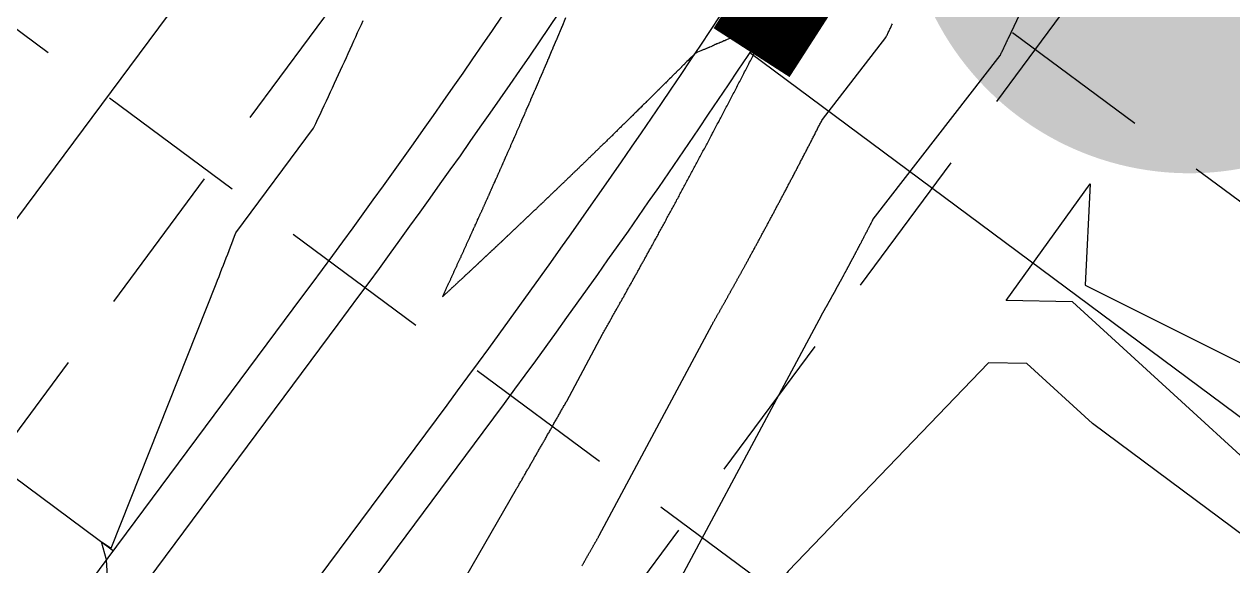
# Model space of a CAD drawing. Header units: feet. Extents: x 2260 to 6199, y 3666 to 7344.
# Drawn here: x 3675.4 to 3782.4, y 6323.7 to 6371.7 of the extents above; entities that cross this region are included whole.
import ezdxf

# ---------------------------------------------------------------- set-up
doc = ezdxf.new("R2010")
doc.units = ezdxf.units.FT
doc.header["$LTSCALE"] = 40
doc.header["$MEASUREMENT"] = 0
doc.linetypes.add('HIDDEN', pattern=[0.375, 0.25, -0.125])
for name, color, linetype in [('ALTURA LOGO', 4, 'CONTINUOUS'), ('EOP-PROP', 4, 'CONTINUOUS'), ('EROSION BLANKETS', 84, 'CONTINUOUS'), ('FLOW-ARROWS', 253, 'CONTINUOUS'), ('GRID', 254, 'HIDDEN'), ('lots-line', 4, 'CONTINUOUS'), ('PC', 43, 'CONTINUOUS')]:
    doc.layers.add(name, color=color, linetype=linetype)

msp = doc.modelspace()

# ---------------------------------------------------------------- hatches: boundary and pattern name
at = {"layer": 'ALTURA LOGO'}
h = msp.add_hatch(color=42, dxfattribs=at)
edge = h.paths.add_edge_path()
edge.add_ellipse((3778.57, 6383.72), major_axis=(15.08, 20.26), ratio=1, start_angle=269.9984, end_angle=449.9984)
edge.add_ellipse((3778.57, 6383.72), major_axis=(15.08, 20.26), ratio=1, start_angle=89.9974, end_angle=269.9974)
h.paths.add_polyline_path([(3754.11, 6388.97), (3790.29, 6362.03), (3803.66, 6379.99), (3767.48, 6406.93)], flags=24)

# ---------------------------------------------------------------- linework, layer by layer
at = {"layer": 'EOP-PROP', "color": 7}
for p, q in [((3419.91, 5963.95), (3703.22, 6345.1)), ((3429.54, 5956.78), (3712.86, 6337.95))]:
    msp.add_line(p, q, dxfattribs=at)
for radius in [760.73, 772.73]:
    msp.add_arc((3092.69, 6798.92), radius, 323.37652, 327.07644, dxfattribs=at)
at = {"layer": 'EROSION BLANKETS', "const_width": 8}
msp.add_lwpolyline([(3827.18, 6494.85), (3822.25, 6494.58), (3819.14, 6492.15), (3818, 6490.39), (3814.28, 6484.49), (3801.41, 6464.47), (3779.06, 6430.1), (3739.82, 6369.14)], dxfattribs=at)
at = {"layer": 'FLOW-ARROWS', "color": 7}
for points in [[(3781.02, 6377.29, 0, 1.67, 0), (3777.37, 6373.87, 0, 0, 0), (3772.26, 6369.08, 0, 0, 0)], [(3765.27, 6356.92, 0, 1.67, 0), (3767.49, 6361.4, 0, 0, 0), (3769.96, 6366.38, 0, 0, 0)], [(3797.96, 6327.06, 0, 1.67, 0), (3793.94, 6330.05, 0, 0, 0), (3782.8, 6338.35, 0, 0, 0)]]:
    msp.add_lwpolyline(points, format="xyseb", dxfattribs=at)
at = {"layer": 'GRID', "linetype": 'HIDDEN', "ltscale": 1.35}
for p, q in [((4065.21, 6862.27), (2976.02, 5392.97)), ((4107.19, 6831.16), (3018, 5361.86)), ((3177.27, 6805.06), (5779.7, 4875.88)), ((3146.15, 6763.08), (5748.58, 4833.91))]:
    msp.add_line(p, q, dxfattribs=at)
at = {"layer": 'lots-line', "color": 7}
for p, q in [((3591.03, 6393.65), (3683.33, 6325.04)), ((3739.67, 6369.14), (3832.84, 6299.89)), ((3416.7, 5966.34), (3700.01, 6347.49)), ((3432.75, 5954.4), (3716.07, 6335.56))]:
    msp.add_line(p, q, dxfattribs=at)
for radius in [756.73, 776.73]:
    msp.add_arc((3092.69, 6798.92), radius, 323.37652, 327.07644, dxfattribs=at)
at = {"layer": 'PC', "color": 43, "flags": 128}
for points, elevation in [([(3674.01, 6353.41), (3694.8, 6381.38)], 564), ([(3729.2, 6314.48), (3746.03, 6345.92), (3746.04, 6345.94), (3746.05, 6345.97), (3746.07, 6345.99), (3746.08, 6346.01), (3746.09, 6346.03), (3746.1, 6346.05), (3746.11, 6346.07), (3746.13, 6346.09), (3746.14, 6346.11), (3746.15, 6346.13), (3746.16, 6346.16), (3746.17, 6346.18), (3746.19, 6346.2), (3746.2, 6346.22), (3746.21, 6346.24), (3746.22, 6346.26), (3746.23, 6346.28), (3746.25, 6346.31), (3746.26, 6346.33), (3746.27, 6346.35), (3746.28, 6346.37), (3746.3, 6346.39), (3746.31, 6346.41), (3746.32, 6346.43), (3746.33, 6346.46), (3746.34, 6346.48), (3746.36, 6346.5), (3746.37, 6346.52), (3746.38, 6346.54), (3746.39, 6346.56), (3746.4, 6346.59), (3746.42, 6346.61), (3746.43, 6346.63), (3746.44, 6346.65), (3746.45, 6346.67), (3746.47, 6346.69), (3746.48, 6346.72), (3746.49, 6346.74), (3746.5, 6346.76), (3746.51, 6346.78), (3746.53, 6346.8), (3746.54, 6346.82), (3746.55, 6346.85), (3746.56, 6346.87), (3746.58, 6346.89), (3746.59, 6346.91), (3746.6, 6346.93), (3746.61, 6346.96), (3746.63, 6346.98), (3746.64, 6347), (3746.65, 6347.02), (3746.66, 6347.04), (3746.67, 6347.07), (3746.69, 6347.09), (3746.7, 6347.11), (3746.71, 6347.13), (3746.72, 6347.15), (3746.74, 6347.18), (3746.75, 6347.2), (3746.76, 6347.22), (3746.77, 6347.24), (3746.79, 6347.27), (3746.8, 6347.29), (3746.81, 6347.31), (3746.82, 6347.33), (3746.84, 6347.36), (3746.85, 6347.38), (3746.86, 6347.4), (3746.87, 6347.42), (3746.89, 6347.45), (3746.9, 6347.47), (3746.91, 6347.49), (3746.92, 6347.51), (3746.94, 6347.54), (3746.95, 6347.56), (3746.96, 6347.58), (3746.97, 6347.6), (3746.99, 6347.63), (3747, 6347.65), (3747.01, 6347.67), (3747.02, 6347.69), (3747.04, 6347.72), (3747.05, 6347.74), (3747.06, 6347.76), (3747.07, 6347.78), (3747.09, 6347.81), (3747.1, 6347.83), (3747.11, 6347.85), (3747.12, 6347.88), (3747.14, 6347.9), (3747.15, 6347.92), (3747.16, 6347.94), (3747.18, 6347.97), (3747.19, 6347.99), (3747.2, 6348.01), (3747.21, 6348.04), (3747.23, 6348.06), (3747.24, 6348.08), (3747.25, 6348.11), (3747.26, 6348.13), (3747.28, 6348.15), (3747.29, 6348.17), (3747.3, 6348.2), (3747.32, 6348.22), (3747.33, 6348.24), (3747.34, 6348.27), (3747.35, 6348.29), (3747.37, 6348.31), (3747.38, 6348.34), (3747.39, 6348.36), (3747.4, 6348.37), (3747.41, 6348.4), (3747.43, 6348.43), (3747.45, 6348.46), (3747.47, 6348.5), (3747.48, 6348.53), (3747.5, 6348.56), (3747.52, 6348.59), (3747.53, 6348.62), (3747.55, 6348.65), (3747.57, 6348.68), (3747.59, 6348.72), (3747.6, 6348.75), (3747.62, 6348.78), (3747.64, 6348.81), (3747.66, 6348.84), (3747.67, 6348.87), (3747.69, 6348.91), (3747.71, 6348.94), (3747.72, 6348.97), (3747.74, 6349), (3747.76, 6349.03), (3747.78, 6349.06), (3747.79, 6349.1), (3747.81, 6349.13), (3747.83, 6349.16), (3747.85, 6349.19), (3747.86, 6349.23), (3747.88, 6349.26), (3747.9, 6349.29), (3747.92, 6349.32), (3747.93, 6349.35), (3747.95, 6349.39), (3747.97, 6349.42), (3747.99, 6349.45), (3748, 6349.48), (3748.02, 6349.52), (3748.04, 6349.55), (3748.06, 6349.58), (3748.07, 6349.61), (3748.09, 6349.65), (3748.11, 6349.68), (3748.13, 6349.71), (3748.15, 6349.74), (3748.16, 6349.78), (3748.18, 6349.81), (3748.2, 6349.84), (3748.22, 6349.88), (3748.23, 6349.91), (3748.25, 6349.94), (3748.27, 6349.98), (3748.29, 6350.01), (3748.31, 6350.04), (3748.32, 6350.08), (3748.34, 6350.11), (3748.36, 6350.14), (3748.38, 6350.18), (3748.39, 6350.21), (3748.41, 6350.24), (3748.43, 6350.28), (3748.45, 6350.31), (3748.47, 6350.34), (3748.48, 6350.38), (3748.5, 6350.41), (3748.52, 6350.44), (3748.54, 6350.48), (3748.56, 6350.51), (3748.57, 6350.54), (3748.59, 6350.58), (3748.61, 6350.61), (3748.63, 6350.65), (3748.65, 6350.68), (3748.67, 6350.71), (3748.68, 6350.75), (3748.7, 6350.78), (3748.72, 6350.82), (3748.74, 6350.85), (3748.76, 6350.89), (3748.77, 6350.92), (3748.79, 6350.95), (3748.81, 6350.99), (3748.83, 6351.02), (3748.85, 6351.06), (3748.87, 6351.09), (3748.88, 6351.13), (3748.9, 6351.16), (3748.92, 6351.2), (3748.94, 6351.23), (3748.96, 6351.27), (3748.98, 6351.3), (3748.99, 6351.34), (3749.01, 6351.37), (3749.03, 6351.41), (3749.05, 6351.44), (3749.07, 6351.48), (3749.09, 6351.51), (3749.11, 6351.55), (3749.12, 6351.58), (3749.14, 6351.62), (3749.16, 6351.65), (3749.18, 6351.69), (3749.2, 6351.72), (3749.22, 6351.76), (3749.24, 6351.79), (3749.25, 6351.83), (3749.27, 6351.86), (3749.29, 6351.9), (3749.31, 6351.93), (3749.33, 6351.97), (3749.35, 6352.01), (3749.37, 6352.04), (3749.39, 6352.08), (3749.4, 6352.11), (3749.42, 6352.15), (3749.44, 6352.19), (3749.46, 6352.22), (3749.48, 6352.26), (3749.5, 6352.29), (3749.52, 6352.33), (3749.54, 6352.37), (3749.56, 6352.4), (3749.57, 6352.44), (3749.59, 6352.48), (3749.61, 6352.51), (3749.63, 6352.55), (3749.65, 6352.58), (3749.67, 6352.62), (3749.69, 6352.66), (3749.71, 6352.69), (3749.73, 6352.73), (3749.75, 6352.77), (3749.77, 6352.8), (3749.78, 6352.84), (3749.8, 6352.88), (3749.82, 6352.92), (3749.84, 6352.95), (3749.86, 6352.99), (3749.88, 6353.03), (3749.9, 6353.06), (3749.92, 6353.1), (3749.94, 6353.14), (3749.96, 6353.18), (3749.98, 6353.21), (3750, 6353.25), (3750.02, 6353.29), (3750.04, 6353.32), (3750.05, 6353.36), (3750.07, 6353.4), (3750.07, 6353.4), (3750.09, 6353.44), (3750.11, 6353.48), (3750.13, 6353.51), (3750.15, 6353.55), (3750.17, 6353.59), (3750.19, 6353.63), (3750.21, 6353.66), (3750.23, 6353.7), (3750.25, 6353.74), (3750.27, 6353.78), (3750.29, 6353.82), (3750.31, 6353.86), (3750.33, 6353.89), (3750.35, 6353.93), (3750.37, 6353.97), (3750.39, 6354.01), (3750.41, 6354.05), (3750.43, 6354.09), (3750.45, 6354.12), (3750.47, 6354.16), (3750.49, 6354.2), (3750.51, 6354.24), (3750.53, 6354.28), (3750.55, 6354.32), (3750.57, 6354.36), (3750.59, 6354.4), (3761.83, 6368.89), (3761.85, 6368.93), (3761.86, 6368.96), (3761.88, 6369), (3761.9, 6369.04), (3761.91, 6369.07), (3761.93, 6369.11), (3761.95, 6369.14), (3761.97, 6369.18), (3761.98, 6369.22), (3762, 6369.25), (3762.02, 6369.29), (3762.04, 6369.32), (3762.05, 6369.36), (3762.07, 6369.4), (3762.09, 6369.43), (3762.11, 6369.47), (3762.12, 6369.51), (3762.14, 6369.54), (3762.16, 6369.58), (3762.18, 6369.62), (3762.19, 6369.65), (3762.21, 6369.69), (3762.23, 6369.73), (3762.25, 6369.76), (3762.26, 6369.8), (3762.28, 6369.84), (3762.3, 6369.87), (3762.32, 6369.91), (3762.33, 6369.95), (3762.35, 6369.98), (3762.37, 6370.02), (3762.39, 6370.06), (3762.4, 6370.1), (3762.42, 6370.13), (3762.44, 6370.17), (3762.46, 6370.21), (3762.47, 6370.25), (3762.49, 6370.28), (3762.51, 6370.32), (3762.53, 6370.36), (3762.55, 6370.4), (3762.56, 6370.43), (3765.75, 6377.21)], 560), ([(3683.1, 6318.03), (3682.73, 6324.24), (3682.73, 6324.24), (3682.73, 6324.24), (3682.27, 6325.83), (3683.14, 6325.28), (3692.42, 6348.67), (3692.55, 6349), (3692.68, 6349.34), (3692.81, 6349.67), (3692.94, 6350), (3693.07, 6350.33), (3693.2, 6350.66), (3693.32, 6350.98), (3693.45, 6351.31), (3693.57, 6351.63), (3693.69, 6351.95), (3693.82, 6352.26), (3693.94, 6352.58), (3694.06, 6352.89), (3694.17, 6353.2), (3701.05, 6362.45), (3701.24, 6362.86), (3701.43, 6363.27), (3701.62, 6363.67), (3701.81, 6364.07), (3701.99, 6364.47), (3702.18, 6364.87), (3702.36, 6365.26), (3702.54, 6365.66), (3702.72, 6366.04), (3702.9, 6366.43), (3703.08, 6366.82), (3703.26, 6367.2), (3703.43, 6367.58), (3703.61, 6367.96), (3703.78, 6368.33), (3703.95, 6368.71), (3704.12, 6369.08), (3704.29, 6369.45), (3704.46, 6369.82), (3704.62, 6370.18), (3704.79, 6370.55), (3704.95, 6370.91), (3705.12, 6371.27), (3705.28, 6371.62), (3705.44, 6371.98)], 563), ([(3708.79, 6312.8), (3719.01, 6330.52), (3719.05, 6330.58), (3719.09, 6330.66), (3719.14, 6330.73), (3719.18, 6330.8), (3719.22, 6330.87), (3719.26, 6330.95), (3719.3, 6331.02), (3719.35, 6331.09), (3719.39, 6331.17), (3719.43, 6331.24), (3719.47, 6331.31), (3719.52, 6331.39), (3719.56, 6331.46), (3719.6, 6331.53), (3719.64, 6331.61), (3719.68, 6331.68), (3719.73, 6331.75), (3719.77, 6331.83), (3719.81, 6331.9), (3719.85, 6331.97), (3719.9, 6332.05), (3719.94, 6332.12), (3719.98, 6332.2), (3720.02, 6332.27), (3720.07, 6332.34), (3720.11, 6332.42), (3720.15, 6332.49), (3720.2, 6332.57), (3720.24, 6332.64), (3720.28, 6332.72), (3720.32, 6332.79), (3720.37, 6332.87), (3720.41, 6332.94), (3720.45, 6333.01), (3720.5, 6333.09), (3720.54, 6333.16), (3720.58, 6333.24), (3720.62, 6333.32), (3720.67, 6333.39), (3720.71, 6333.47), (3720.75, 6333.54), (3720.8, 6333.62), (3720.84, 6333.69), (3720.88, 6333.77), (3720.93, 6333.84), (3720.97, 6333.92), (3721.01, 6334), (3721.06, 6334.07), (3721.1, 6334.15), (3721.14, 6334.22), (3721.19, 6334.3), (3721.23, 6334.38), (3721.28, 6334.45), (3721.32, 6334.53), (3721.36, 6334.61), (3721.41, 6334.68), (3721.45, 6334.76), (3721.49, 6334.84), (3721.54, 6334.91), (3721.58, 6334.99), (3721.63, 6335.07), (3721.67, 6335.14), (3721.71, 6335.22), (3721.76, 6335.3), (3721.8, 6335.38), (3721.85, 6335.45), (3721.89, 6335.53), (3721.93, 6335.61), (3721.98, 6335.69), (3722.02, 6335.77), (3722.07, 6335.84), (3722.11, 6335.92), (3722.16, 6336), (3722.2, 6336.08), (3722.24, 6336.16), (3722.29, 6336.23), (3722.33, 6336.31), (3722.38, 6336.39), (3722.42, 6336.47), (3722.47, 6336.55), (3722.51, 6336.63), (3722.56, 6336.71), (3722.6, 6336.79), (3722.65, 6336.86), (3722.69, 6336.94), (3722.73, 6337.02), (3722.78, 6337.1), (3722.82, 6337.18), (3722.87, 6337.26), (3722.91, 6337.34), (3722.96, 6337.42), (3723, 6337.5), (3723.05, 6337.58), (3723.09, 6337.66), (3723.14, 6337.74), (3723.18, 6337.82), (3723.23, 6337.9), (3723.28, 6337.98), (3723.32, 6338.06), (3723.37, 6338.14), (3723.41, 6338.22), (3723.46, 6338.3), (3726.62, 6344.22), (3726.66, 6344.29), (3726.7, 6344.36), (3726.74, 6344.43), (3726.78, 6344.5), (3726.82, 6344.57), (3726.86, 6344.64), (3726.9, 6344.7), (3726.94, 6344.77), (3726.98, 6344.84), (3727.02, 6344.91), (3727.06, 6344.98), (3727.1, 6345.05), (3727.14, 6345.12), (3727.18, 6345.19), (3727.22, 6345.26), (3727.26, 6345.33), (3727.3, 6345.4), (3727.33, 6345.47), (3727.37, 6345.54), (3727.41, 6345.61), (3727.45, 6345.69), (3727.49, 6345.76), (3727.53, 6345.83), (3727.57, 6345.9), (3727.61, 6345.97), (3727.65, 6346.04), (3727.69, 6346.11), (3727.73, 6346.18), (3727.77, 6346.25), (3727.81, 6346.32), (3727.85, 6346.39), (3727.89, 6346.46), (3727.93, 6346.54), (3727.97, 6346.61), (3728.01, 6346.68), (3728.05, 6346.75), (3728.09, 6346.82), (3728.13, 6346.89), (3728.17, 6346.96), (3728.22, 6347.04), (3728.26, 6347.11), (3728.3, 6347.18), (3728.34, 6347.25), (3728.38, 6347.32), (3728.42, 6347.4), (3728.46, 6347.47), (3728.5, 6347.54), (3728.54, 6347.61), (3728.58, 6347.68), (3728.62, 6347.76), (3728.66, 6347.83), (3728.7, 6347.9), (3728.74, 6347.97), (3728.78, 6348.05), (3728.82, 6348.12), (3728.86, 6348.19), (3728.9, 6348.27), (3728.94, 6348.34), (3728.99, 6348.41), (3729.03, 6348.48), (3729.07, 6348.56), (3729.11, 6348.63), (3729.15, 6348.7), (3729.19, 6348.78), (3729.23, 6348.85), (3729.27, 6348.92), (3729.31, 6349), (3729.35, 6349.07), (3729.39, 6349.14), (3729.43, 6349.22), (3729.48, 6349.29), (3729.52, 6349.37), (3729.56, 6349.44), (3729.6, 6349.51), (3729.64, 6349.59), (3729.68, 6349.66), (3729.72, 6349.74), (3729.76, 6349.81), (3729.8, 6349.88), (3729.85, 6349.96), (3729.89, 6350.03), (3729.93, 6350.11), (3729.97, 6350.18), (3730.01, 6350.26), (3730.05, 6350.33), (3730.09, 6350.41), (3730.14, 6350.48), (3730.18, 6350.56), (3730.22, 6350.63), (3730.26, 6350.71), (3730.3, 6350.78), (3730.34, 6350.86), (3730.38, 6350.93), (3730.43, 6351.01), (3730.47, 6351.08), (3730.51, 6351.16), (3730.55, 6351.23), (3730.59, 6351.31), (3730.63, 6351.39), (3730.68, 6351.46), (3730.72, 6351.54), (3730.76, 6351.61), (3730.8, 6351.69), (3730.84, 6351.77), (3730.89, 6351.84), (3730.93, 6351.92), (3730.97, 6351.99), (3731.01, 6352.07), (3731.05, 6352.15), (3731.1, 6352.22), (3731.12, 6352.26), (3731.17, 6352.36), (3731.23, 6352.47), (3731.28, 6352.57), (3731.34, 6352.67), (3731.4, 6352.77), (3731.45, 6352.88), (3731.51, 6352.98), (3731.57, 6353.08), (3731.62, 6353.18), (3731.68, 6353.29), (3731.74, 6353.39), (3731.79, 6353.5), (3731.85, 6353.6), (3731.91, 6353.7), (3731.96, 6353.81), (3732.02, 6353.91), (3732.08, 6354.02), (3732.13, 6354.12), (3732.19, 6354.22), (3732.25, 6354.33), (3732.3, 6354.43), (3732.36, 6354.54), (3732.42, 6354.64), (3732.48, 6354.75), (3732.53, 6354.85), (3732.59, 6354.96), (3732.65, 6355.06), (3732.7, 6355.17), (3732.76, 6355.28), (3732.82, 6355.38), (3732.88, 6355.49), (3732.93, 6355.59), (3732.99, 6355.7), (3733.05, 6355.81), (3733.11, 6355.91), (3733.17, 6356.02), (3733.22, 6356.13), (3733.28, 6356.24), (3733.34, 6356.34), (3733.4, 6356.45), (3733.45, 6356.56), (3733.51, 6356.66), (3733.57, 6356.77), (3733.63, 6356.88), (3733.69, 6356.99), (3733.75, 6357.1), (3733.8, 6357.2), (3733.86, 6357.31), (3733.92, 6357.42), (3733.98, 6357.53), (3734.04, 6357.64), (3734.1, 6357.75), (3734.15, 6357.86), (3734.21, 6357.97), (3734.27, 6358.08), (3734.33, 6358.19), (3734.39, 6358.3), (3734.45, 6358.41), (3734.51, 6358.52), (3734.57, 6358.63), (3734.63, 6358.74), (3734.68, 6358.85), (3734.74, 6358.96), (3734.8, 6359.07), (3734.86, 6359.18), (3734.92, 6359.29), (3734.98, 6359.4), (3735.04, 6359.51), (3735.1, 6359.62), (3735.16, 6359.73), (3735.22, 6359.85), (3735.28, 6359.96), (3735.34, 6360.07), (3735.4, 6360.18), (3735.46, 6360.29), (3735.52, 6360.41), (3735.58, 6360.52), (3735.64, 6360.63), (3735.7, 6360.74), (3735.76, 6360.86), (3735.82, 6360.97), (3735.88, 6361.08), (3735.94, 6361.2), (3736, 6361.31), (3736.06, 6361.43), (3736.12, 6361.54), (3736.18, 6361.65), (3736.24, 6361.77), (3736.3, 6361.88), (3736.36, 6362), (3736.42, 6362.11), (3736.48, 6362.23), (3736.54, 6362.34), (3736.6, 6362.46), (3736.66, 6362.57), (3736.73, 6362.69), (3736.79, 6362.8), (3736.85, 6362.92), (3736.91, 6363.03), (3736.97, 6363.15), (3737.03, 6363.27), (3737.09, 6363.38), (3737.15, 6363.5), (3737.21, 6363.61), (3737.28, 6363.73), (3737.34, 6363.85), (3737.4, 6363.97), (3737.46, 6364.08), (3737.52, 6364.2), (3737.58, 6364.32), (3737.65, 6364.44), (3737.71, 6364.55), (3737.77, 6364.67), (3737.83, 6364.79), (3737.89, 6364.91), (3737.96, 6365.03), (3738.02, 6365.15), (3738.08, 6365.26), (3738.14, 6365.38), (3738.2, 6365.5), (3738.27, 6365.62), (3738.33, 6365.74), (3738.39, 6365.86), (3738.45, 6365.98), (3738.52, 6366.1), (3738.58, 6366.22), (3738.64, 6366.34), (3738.7, 6366.46), (3738.77, 6366.58), (3738.83, 6366.7), (3738.89, 6366.82), (3738.96, 6366.94), (3739.02, 6367.06), (3739.08, 6367.19), (3739.14, 6367.31), (3739.21, 6367.43), (3739.27, 6367.55), (3739.33, 6367.67), (3739.4, 6367.8), (3739.46, 6367.92), (3739.52, 6368.04), (3739.59, 6368.16), (3739.65, 6368.29), (3739.72, 6368.41), (3739.78, 6368.53), (3739.84, 6368.66), (3739.91, 6368.78), (3739.91, 6368.78), (3739.97, 6368.9), (3740.03, 6369.03), (3740.1, 6369.15), (3740.16, 6369.27), (3740.23, 6369.4), (3740.29, 6369.52), (3740.36, 6369.65), (3740.42, 6369.77), (3740.48, 6369.9), (3740.55, 6370.02), (3740.61, 6370.15), (3740.68, 6370.27), (3740.74, 6370.4), (3740.81, 6370.52), (3740.87, 6370.65), (3740.94, 6370.78), (3741, 6370.9), (3741.07, 6371.03), (3741.13, 6371.16), (3741.2, 6371.28), (3741.26, 6371.41), (3741.33, 6371.54), (3741.39, 6371.67)], 562), ([(3740.89, 6371.7), (3740.77, 6371.64), (3740.75, 6371.63), (3740.73, 6371.63), (3740.6, 6371.57), (3740.48, 6371.52), (3740.46, 6371.51), (3740.34, 6371.45), (3740.31, 6371.44), (3740.19, 6371.39), (3740.16, 6371.38), (3740.05, 6371.33), (3740.02, 6371.32), (3739.98, 6371.3), (3739.87, 6371.25), (3739.83, 6371.24), (3739.72, 6371.19), (3739.68, 6371.17), (3739.58, 6371.12), (3739.48, 6371.08), (3739.43, 6371.06), (3739.38, 6371.04), (3739.28, 6371), (3739.23, 6370.98), (3739.14, 6370.93), (3739.08, 6370.91), (3738.99, 6370.87), (3738.93, 6370.85), (3738.84, 6370.81), (3738.78, 6370.78), (3738.7, 6370.74), (3738.62, 6370.71), (3738.55, 6370.68), (3738.48, 6370.65), (3738.4, 6370.62), (3738.33, 6370.59), (3738.26, 6370.55), (3738.19, 6370.52), (3738.11, 6370.49), (3738.04, 6370.46), (3737.97, 6370.43), (3737.9, 6370.4), (3737.82, 6370.37), (3737.82, 6370.37), (3737.76, 6370.34), (3737.67, 6370.3), (3737.59, 6370.27), (3737.53, 6370.24), (3737.44, 6370.2), (3737.38, 6370.18), (3737.29, 6370.14), (3737.23, 6370.11), (3737.14, 6370.07), (3737.09, 6370.05), (3737.04, 6370.03), (3736.94, 6369.99), (3736.84, 6369.94), (3736.79, 6369.92), (3736.75, 6369.91), (3736.65, 6369.86), (3736.61, 6369.85), (3736.5, 6369.8), (3736.39, 6369.75), (3736.35, 6369.74), (3736.32, 6369.72), (3736.21, 6369.67), (3736.09, 6369.62), (3736.06, 6369.61), (3736.03, 6369.6), (3735.91, 6369.55), (3735.89, 6369.54), (3735.77, 6369.49), (3735.64, 6369.43), (3735.62, 6369.42), (3735.6, 6369.42), (3735.47, 6369.36), (3735.46, 6369.36), (3735.33, 6369.3), (3735.19, 6369.24), (3735.18, 6369.24), (3735.17, 6369.23), (3735.04, 6369.17), (3734.89, 6369.11), (3734.89, 6369.11), (3734.89, 6369.11), (3734.83, 6369.09), (3734.77, 6369.03), (3734.77, 6369.03), (3734.68, 6368.93), (3734.68, 6368.93), (3734.58, 6368.84), (3734.58, 6368.84), (3734.49, 6368.74), (3734.48, 6368.74), (3734.39, 6368.64), (3734.39, 6368.64), (3734.3, 6368.55), (3734.29, 6368.55), (3734.2, 6368.45), (3734.2, 6368.45), (3734.1, 6368.36), (3734.1, 6368.35), (3734.01, 6368.26), (3734, 6368.26), (3733.91, 6368.17), (3733.91, 6368.16), (3733.82, 6368.07), (3733.81, 6368.07), (3733.72, 6367.97), (3733.72, 6367.97), (3733.63, 6367.88), (3733.62, 6367.87), (3733.53, 6367.78), (3733.52, 6367.78), (3733.43, 6367.69), (3733.43, 6367.68), (3733.34, 6367.59), (3733.33, 6367.59), (3733.24, 6367.5), (3733.23, 6367.49), (3733.15, 6367.4), (3733.14, 6367.39), (3733.05, 6367.3), (3733.04, 6367.3), (3732.95, 6367.21), (3732.95, 6367.2), (3732.86, 6367.11), (3732.85, 6367.11), (3732.76, 6367.02), (3732.75, 6367.01), (3732.67, 6366.92), (3732.66, 6366.91), (3732.57, 6366.83), (3732.56, 6366.82), (3732.47, 6366.73), (3732.46, 6366.72), (3732.38, 6366.64), (3732.37, 6366.63), (3732.28, 6366.54), (3732.27, 6366.53), (3732.19, 6366.45), (3732.18, 6366.43), (3732.09, 6366.35), (3732.08, 6366.34), (3731.99, 6366.25), (3731.98, 6366.24), (3731.9, 6366.16), (3731.89, 6366.15), (3731.8, 6366.06), (3731.79, 6366.05), (3731.71, 6365.97), (3731.69, 6365.96), (3731.61, 6365.87), (3731.6, 6365.86), (3731.51, 6365.78), (3731.5, 6365.76), (3731.42, 6365.68), (3731.4, 6365.67), (3731.32, 6365.59), (3731.31, 6365.57), (3731.23, 6365.49), (3731.21, 6365.48), (3731.13, 6365.4), (3731.11, 6365.38), (3731.03, 6365.3), (3731.02, 6365.29), (3730.94, 6365.21), (3730.92, 6365.19), (3730.84, 6365.11), (3730.82, 6365.09), (3730.75, 6365.02), (3730.73, 6365), (3730.65, 6364.92), (3730.63, 6364.9), (3730.55, 6364.83), (3730.53, 6364.81), (3730.46, 6364.73), (3730.44, 6364.71), (3730.36, 6364.64), (3730.34, 6364.62), (3730.26, 6364.54), (3730.24, 6364.52), (3730.17, 6364.45), (3730.15, 6364.43), (3730.07, 6364.35), (3730.05, 6364.33), (3729.98, 6364.26), (3729.95, 6364.24), (3729.88, 6364.16), (3729.86, 6364.14), (3729.78, 6364.07), (3729.76, 6364.04), (3729.69, 6363.97), (3729.66, 6363.95), (3729.59, 6363.88), (3729.57, 6363.85), (3729.49, 6363.78), (3729.47, 6363.76), (3729.4, 6363.69), (3729.37, 6363.66), (3729.3, 6363.59), (3729.28, 6363.57), (3729.2, 6363.5), (3729.18, 6363.47), (3729.11, 6363.4), (3729.08, 6363.38), (3729.01, 6363.31), (3728.99, 6363.28), (3728.92, 6363.21), (3728.89, 6363.19), (3728.82, 6363.12), (3728.79, 6363.09), (3728.72, 6363.02), (3728.7, 6363), (3728.63, 6362.93), (3728.6, 6362.9), (3728.53, 6362.83), (3728.5, 6362.81), (3728.43, 6362.74), (3728.41, 6362.71), (3728.34, 6362.65), (3728.31, 6362.62), (3728.24, 6362.55), (3728.21, 6362.52), (3728.14, 6362.46), (3728.11, 6362.43), (3728.05, 6362.36), (3728.02, 6362.33), (3727.95, 6362.27), (3727.92, 6362.24), (3727.85, 6362.17), (3727.82, 6362.14), (3727.76, 6362.08), (3727.73, 6362.05), (3727.66, 6361.98), (3727.63, 6361.95), (3727.56, 6361.89), (3727.53, 6361.86), (3727.47, 6361.79), (3727.43, 6361.76), (3727.37, 6361.7), (3727.34, 6361.67), (3727.27, 6361.61), (3727.24, 6361.57), (3727.18, 6361.51), (3727.14, 6361.48), (3727.08, 6361.42), (3727.05, 6361.38), (3726.98, 6361.32), (3726.95, 6361.29), (3726.89, 6361.23), (3726.85, 6361.2), (3726.79, 6361.13), (3726.76, 6361.1), (3726.69, 6361.04), (3726.66, 6361.01), (3726.6, 6360.95), (3726.56, 6360.91), (3726.5, 6360.85), (3726.46, 6360.82), (3726.4, 6360.76), (3726.37, 6360.72), (3726.31, 6360.66), (3726.27, 6360.63), (3726.21, 6360.57), (3726.17, 6360.53), (3726.11, 6360.48), (3726.07, 6360.44), (3726.02, 6360.38), (3725.98, 6360.34), (3725.92, 6360.29), (3725.88, 6360.25), (3725.82, 6360.19), (3725.78, 6360.15), (3725.73, 6360.1), (3725.69, 6360.06), (3725.63, 6360), (3725.59, 6359.97), (3725.53, 6359.91), (3725.49, 6359.87), (3725.43, 6359.82), (3725.39, 6359.78), (3725.34, 6359.72), (3725.3, 6359.68), (3725.24, 6359.63), (3725.2, 6359.59), (3725.14, 6359.54), (3725.1, 6359.49), (3725.05, 6359.44), (3725, 6359.4), (3724.95, 6359.35), (3724.91, 6359.31), (3724.85, 6359.25), (3724.81, 6359.21), (3724.76, 6359.16), (3724.71, 6359.12), (3724.66, 6359.07), (3724.61, 6359.02), (3724.56, 6358.97), (3724.52, 6358.93), (3724.46, 6358.88), (3724.42, 6358.83), (3724.37, 6358.78), (3724.32, 6358.74), (3724.27, 6358.69), (3724.22, 6358.65), (3724.17, 6358.6), (3724.13, 6358.55), (3724.08, 6358.5), (3724.03, 6358.46), (3723.98, 6358.41), (3723.93, 6358.36), (3723.88, 6358.32), (3723.83, 6358.27), (3723.78, 6358.22), (3723.74, 6358.18), (3723.69, 6358.13), (3723.64, 6358.08), (3723.59, 6358.03), (3723.54, 6357.99), (3723.49, 6357.94), (3723.44, 6357.89), (3723.4, 6357.85), (3723.35, 6357.8), (3723.3, 6357.75), (3723.25, 6357.71), (3723.2, 6357.66), (3723.15, 6357.61), (3723.1, 6357.57), (3723.05, 6357.52), (3723.01, 6357.47), (3722.95, 6357.42), (3722.91, 6357.38), (3722.86, 6357.33), (3722.81, 6357.29), (3722.76, 6357.24), (3722.71, 6357.19), (3722.66, 6357.14), (3722.62, 6357.1), (3722.56, 6357.05), (3722.55, 6357.03), (3722.53, 6357.01), (3722.5, 6356.98), (3722.47, 6356.95), (3722.43, 6356.92), (3722.4, 6356.9), (3722.37, 6356.87), (3722.34, 6356.84), (3722.31, 6356.81), (3722.28, 6356.78), (3722.25, 6356.75), (3722.22, 6356.72), (3722.19, 6356.69), (3722.16, 6356.66), (3722.13, 6356.63), (3722.1, 6356.6), (3722.06, 6356.57), (3722.03, 6356.54), (3722, 6356.51), (3721.97, 6356.48), (3721.94, 6356.45), (3721.91, 6356.42), (3721.88, 6356.39), (3721.85, 6356.36), (3721.82, 6356.33), (3721.79, 6356.3), (3721.76, 6356.28), (3721.72, 6356.25), (3721.69, 6356.22), (3721.66, 6356.19), (3721.63, 6356.16), (3721.6, 6356.13), (3721.57, 6356.1), (3721.54, 6356.07), (3721.51, 6356.04), (3721.48, 6356.01), (3721.45, 6355.98), (3721.42, 6355.95), (3721.39, 6355.92), (3721.35, 6355.89), (3721.32, 6355.86), (3721.29, 6355.83), (3721.26, 6355.8), (3721.23, 6355.77), (3721.2, 6355.74), (3721.17, 6355.72), (3721.14, 6355.68), (3721.11, 6355.66), (3721.08, 6355.63), (3721.04, 6355.59), (3721.02, 6355.57), (3720.98, 6355.54), (3720.95, 6355.51), (3720.92, 6355.48), (3720.89, 6355.45), (3720.86, 6355.42), (3720.83, 6355.39), (3720.8, 6355.36), (3720.77, 6355.33), (3720.74, 6355.3), (3720.71, 6355.27), (3720.68, 6355.25), (3720.64, 6355.21), (3720.61, 6355.18), (3720.58, 6355.16), (3720.55, 6355.12), (3720.52, 6355.1), (3720.49, 6355.07), (3720.45, 6355.03), (3720.43, 6355.01), (3720.39, 6354.98), (3720.37, 6354.95), (3720.33, 6354.92), (3720.31, 6354.89), (3720.27, 6354.86), (3720.24, 6354.83), (3720.21, 6354.8), (3720.18, 6354.77), (3720.15, 6354.75), (3720.12, 6354.71), (3720.09, 6354.69), (3720.06, 6354.66), (3720.02, 6354.62), (3720, 6354.6), (3719.96, 6354.56), (3719.94, 6354.54), (3719.9, 6354.51), (3719.87, 6354.47), (3719.84, 6354.45), (3719.81, 6354.42), (3719.78, 6354.39), (3719.75, 6354.36), (3719.72, 6354.34), (3719.69, 6354.3), (3719.65, 6354.27), (3719.63, 6354.25), (3719.59, 6354.21), (3719.57, 6354.19), (3719.53, 6354.15), (3719.51, 6354.13), (3719.47, 6354.1), (3719.43, 6354.06), (3719.41, 6354.04), (3719.37, 6354.01), (3719.35, 6353.98), (3719.31, 6353.95), (3719.28, 6353.91), (3719.25, 6353.89), (3719.22, 6353.86), (3719.19, 6353.84), (3719.16, 6353.8), (3719.13, 6353.78), (3719.1, 6353.74), (3719.06, 6353.71), (3719.04, 6353.69), (3719, 6353.65), (3718.98, 6353.63), (3718.94, 6353.6), (3718.92, 6353.58), (3718.88, 6353.54), (3718.84, 6353.5), (3718.82, 6353.48), (3718.78, 6353.45), (3718.76, 6353.43), (3718.72, 6353.39), (3718.69, 6353.36), (3718.67, 6353.34), (3718.63, 6353.3), (3718.61, 6353.28), (3718.57, 6353.24), (3718.55, 6353.22), (3718.51, 6353.19), (3718.47, 6353.15), (3718.45, 6353.13), (3718.41, 6353.09), (3718.39, 6353.08), (3718.35, 6353.04), (3718.33, 6353.02), (3718.29, 6352.98), (3718.25, 6352.95), (3718.23, 6352.93), (3718.19, 6352.89), (3718.18, 6352.87), (3718.14, 6352.84), (3718.1, 6352.8), (3718.08, 6352.78), (3718.04, 6352.74), (3718.02, 6352.72), (3717.98, 6352.69), (3717.96, 6352.67), (3717.92, 6352.63), (3717.88, 6352.59), (3717.86, 6352.58), (3717.82, 6352.54), (3717.8, 6352.52), (3717.76, 6352.48), (3717.74, 6352.47), (3717.7, 6352.43), (3717.66, 6352.39), (3717.65, 6352.37), (3717.6, 6352.33), (3717.59, 6352.32), (3717.55, 6352.28), (3717.5, 6352.24), (3717.49, 6352.22), (3717.45, 6352.19), (3717.43, 6352.17), (3717.39, 6352.13), (3717.37, 6352.12), (3717.33, 6352.08), (3717.29, 6352.04), (3717.27, 6352.02), (3717.23, 6351.98), (3717.21, 6351.97), (3717.17, 6351.93), (3717.16, 6351.91), (3717.11, 6351.87), (3717.07, 6351.83), (3717.06, 6351.82), (3717.01, 6351.78), (3717, 6351.76), (3716.96, 6351.72), (3716.91, 6351.68), (3716.9, 6351.67), (3716.86, 6351.63), (3716.84, 6351.62), (3716.8, 6351.58), (3716.78, 6351.56), (3716.74, 6351.52), (3716.7, 6351.48), (3716.68, 6351.47), (3716.64, 6351.43), (3716.63, 6351.41), (3716.58, 6351.37), (3716.57, 6351.36), (3716.52, 6351.32), (3716.48, 6351.28), (3716.47, 6351.27), (3716.42, 6351.22), (3716.41, 6351.21), (3716.37, 6351.17), (3716.32, 6351.13), (3716.31, 6351.12), (3716.26, 6351.07), (3716.25, 6351.06), (3716.21, 6351.02), (3716.19, 6351.01), (3716.15, 6350.97), (3716.1, 6350.93), (3716.09, 6350.91), (3716.05, 6350.87), (3716.04, 6350.86), (3715.99, 6350.82), (3715.98, 6350.81), (3715.93, 6350.77), (3715.89, 6350.72), (3715.88, 6350.71), (3715.83, 6350.67), (3715.82, 6350.66), (3715.77, 6350.62), (3715.73, 6350.57), (3715.72, 6350.56), (3715.67, 6350.52), (3715.66, 6350.51), (3715.62, 6350.47), (3715.61, 6350.46), (3715.56, 6350.41), (3715.51, 6350.37), (3715.5, 6350.36), (3715.46, 6350.32), (3715.45, 6350.31), (3715.4, 6350.27), (3715.35, 6350.22), (3715.34, 6350.21), (3715.3, 6350.17), (3715.29, 6350.16), (3715.24, 6350.12), (3715.23, 6350.11), (3715.18, 6350.06), (3715.14, 6350.02), (3715.13, 6350.01), (3715.08, 6349.97), (3715.07, 6349.96), (3715.02, 6349.91), (3715.02, 6349.91), (3714.97, 6349.86), (3714.92, 6349.82), (3714.91, 6349.81), (3714.86, 6349.77), (3714.86, 6349.76), (3714.81, 6349.71), (3714.76, 6349.67), (3714.75, 6349.66), (3714.7, 6349.62), (3714.7, 6349.61), (3714.65, 6349.56), (3714.64, 6349.56), (3714.59, 6349.51), (3714.54, 6349.47), (3714.54, 6349.46), (3714.49, 6349.41), (3714.48, 6349.41), (3714.43, 6349.36), (3714.42, 6349.36), (3714.38, 6349.31), (3714.33, 6349.26), (3714.32, 6349.26), (3714.27, 6349.21), (3714.26, 6349.21), (3714.22, 6349.16), (3714.17, 6349.12), (3714.16, 6349.11), (3714.11, 6349.06), (3714.1, 6349.06), (3714.05, 6349.01), (3714.05, 6349.01), (3714, 6348.96), (3713.95, 6348.91), (3713.94, 6348.91), (3713.89, 6348.86), (3713.89, 6348.86), (3713.84, 6348.81), (3713.83, 6348.81), (3713.78, 6348.76), (3713.73, 6348.71), (3713.73, 6348.71), (3713.68, 6348.66), (3713.67, 6348.66), (3713.62, 6348.61), (3713.57, 6348.56), (3713.57, 6348.56), (3713.52, 6348.51), (3713.51, 6348.51), (3713.46, 6348.46), (3713.46, 6348.46), (3713.41, 6348.41), (3713.35, 6348.36), (3713.35, 6348.36), (3713.3, 6348.31), (3713.3, 6348.31), (3713.25, 6348.26), (3713.24, 6348.26), (3713.19, 6348.21), (3713.14, 6348.16), (3713.14, 6348.16), (3713.08, 6348.11), (3713.08, 6348.11), (3713.03, 6348.06), (3712.98, 6348.01), (3712.97, 6348.01), (3712.92, 6347.96), (3712.92, 6347.96), (3712.87, 6347.91), (3712.87, 6347.91), (3712.81, 6347.86), (3712.76, 6347.81), (3712.76, 6347.81), (3712.71, 6347.76), (3712.71, 6347.76), (3712.65, 6347.71), (3712.65, 6347.71), (3712.6, 6347.66), (3712.54, 6347.61), (3712.54, 6347.61), (3712.49, 6347.56), (3712.49, 6347.56), (3712.46, 6347.54), (3712.48, 6347.57), (3712.51, 6347.64), (3712.54, 6347.7), (3712.57, 6347.77), (3712.6, 6347.83), (3712.6, 6347.84), (3712.63, 6347.91), (3712.66, 6347.97), (3712.7, 6348.04), (3712.73, 6348.1), (3712.76, 6348.17), (3712.79, 6348.23), (3712.82, 6348.3), (3712.82, 6348.31), (3712.85, 6348.38), (3712.88, 6348.44), (3712.91, 6348.5), (3712.94, 6348.57), (3712.97, 6348.63), (3713, 6348.7), (3713.03, 6348.76), (3713.04, 6348.78), (3713.07, 6348.85), (3713.1, 6348.91), (3713.13, 6348.97), (3713.16, 6349.04), (3713.19, 6349.1), (3713.21, 6349.16), (3713.24, 6349.22), (3713.26, 6349.25), (3713.29, 6349.32), (3713.31, 6349.38), (3713.34, 6349.44), (3713.37, 6349.5), (3713.4, 6349.56), (3713.43, 6349.63), (3713.46, 6349.69), (3713.47, 6349.72), (3713.5, 6349.79), (3713.53, 6349.85), (3713.56, 6349.91), (3713.59, 6349.97), (3713.61, 6350.03), (3713.64, 6350.09), (3713.67, 6350.15), (3713.69, 6350.19), (3713.72, 6350.26), (3713.75, 6350.32), (3713.77, 6350.38), (3713.8, 6350.44), (3713.83, 6350.5), (3713.86, 6350.56), (3713.88, 6350.61), (3713.91, 6350.67), (3713.93, 6350.73), (3713.96, 6350.79), (3713.99, 6350.84), (3714.01, 6350.9), (3714.04, 6350.96), (3714.07, 6351.02), (3714.1, 6351.08), (3714.12, 6351.14), (3714.15, 6351.2), (3714.18, 6351.25), (3714.2, 6351.31), (3714.23, 6351.37), (3714.25, 6351.43), (3714.28, 6351.49), (3714.31, 6351.54), (3714.34, 6351.61), (3714.36, 6351.67), (3714.39, 6351.72), (3714.42, 6351.78), (3714.44, 6351.84), (3714.47, 6351.89), (3714.49, 6351.95), (3714.52, 6352.01), (3714.55, 6352.08), (3714.58, 6352.14), (3714.6, 6352.19), (3714.63, 6352.25), (3714.65, 6352.3), (3714.68, 6352.36), (3714.71, 6352.42), (3714.73, 6352.47), (3714.77, 6352.55), (3714.79, 6352.61), (3714.82, 6352.66), (3714.84, 6352.72), (3714.87, 6352.77), (3714.89, 6352.83), (3714.92, 6352.88), (3714.94, 6352.93), (3714.98, 6353.02), (3715.01, 6353.08), (3715.03, 6353.13), (3715.06, 6353.19), (3715.08, 6353.24), (3715.1, 6353.29), (3715.13, 6353.35), (3715.15, 6353.4), (3715.2, 6353.5), (3715.22, 6353.55), (3715.24, 6353.6), (3715.27, 6353.65), (3715.29, 6353.71), (3715.32, 6353.76), (3715.34, 6353.81), (3715.36, 6353.86), (3715.41, 6353.97), (3715.43, 6354.02), (3715.46, 6354.07), (3715.48, 6354.12), (3715.5, 6354.17), (3715.53, 6354.22), (3715.55, 6354.28), (3715.57, 6354.33), (3715.62, 6354.44), (3715.65, 6354.49), (3715.67, 6354.54), (3715.69, 6354.59), (3715.71, 6354.64), (3715.74, 6354.69), (3715.76, 6354.74), (3715.78, 6354.79), (3715.84, 6354.91), (3715.86, 6354.96), (3715.88, 6355.01), (3715.9, 6355.06), (3715.93, 6355.11), (3715.95, 6355.16), (3715.97, 6355.21), (3715.99, 6355.25), (3716.05, 6355.38), (3716.07, 6355.43), (3716.09, 6355.48), (3716.11, 6355.53), (3716.14, 6355.58), (3716.16, 6355.62), (3716.18, 6355.67), (3716.2, 6355.72), (3716.26, 6355.86), (3716.28, 6355.9), (3716.3, 6355.95), (3716.32, 6356), (3716.35, 6356.04), (3716.37, 6356.09), (3716.39, 6356.14), (3716.41, 6356.18), (3716.47, 6356.33), (3716.49, 6356.37), (3716.51, 6356.42), (3716.53, 6356.47), (3716.56, 6356.51), (3716.58, 6356.56), (3716.6, 6356.6), (3716.62, 6356.65), (3716.68, 6356.8), (3716.7, 6356.85), (3716.72, 6356.89), (3716.74, 6356.93), (3716.76, 6356.98), (3716.78, 6357.02), (3716.8, 6357.07), (3716.82, 6357.11), (3716.9, 6357.27), (3716.92, 6357.32), (3716.93, 6357.36), (3716.95, 6357.4), (3716.97, 6357.45), (3716.99, 6357.49), (3717.01, 6357.53), (3717.03, 6357.58), (3717.11, 6357.74), (3717.13, 6357.79), (3717.14, 6357.83), (3717.16, 6357.87), (3717.18, 6357.92), (3717.2, 6357.96), (3717.22, 6358), (3717.24, 6358.04), (3717.32, 6358.22), (3717.34, 6358.26), (3717.35, 6358.3), (3717.37, 6358.34), (3717.39, 6358.38), (3717.41, 6358.42), (3717.43, 6358.47), (3717.45, 6358.51), (3717.53, 6358.69), (3717.54, 6358.73), (3717.56, 6358.77), (3717.58, 6358.81), (3717.6, 6358.85), (3717.62, 6358.89), (3717.63, 6358.93), (3717.65, 6358.97), (3717.74, 6359.16), (3717.75, 6359.2), (3717.77, 6359.24), (3717.79, 6359.28), (3717.81, 6359.32), (3717.82, 6359.36), (3717.84, 6359.4), (3717.86, 6359.44), (3717.95, 6359.63), (3717.96, 6359.67), (3717.98, 6359.71), (3718, 6359.75), (3718.01, 6359.79), (3718.03, 6359.83), (3718.05, 6359.86), (3718.11, 6360.01), (3718.13, 6360.05), (3718.15, 6360.09), (3718.16, 6360.11), (3718.19, 6360.18), (3718.22, 6360.25), (3718.25, 6360.32), (3718.28, 6360.38), (3718.47, 6360.81), (3718.5, 6360.88), (3718.52, 6360.95), (3718.55, 6361.01), (3718.58, 6361.07), (3718.61, 6361.14), (3718.64, 6361.2), (3718.66, 6361.26), (3718.87, 6361.73), (3718.9, 6361.79), (3718.92, 6361.85), (3718.95, 6361.91), (3718.98, 6361.97), (3719, 6362.03), (3719.03, 6362.09), (3719.05, 6362.15), (3719.08, 6362.21), (3719.3, 6362.7), (3719.32, 6362.76), (3719.35, 6362.82), (3719.37, 6362.88), (3719.4, 6362.93), (3719.42, 6362.99), (3719.44, 6363.04), (3719.47, 6363.1), (3719.49, 6363.15), (3719.72, 6363.68), (3719.74, 6363.73), (3719.77, 6363.78), (3719.79, 6363.84), (3719.81, 6363.89), (3719.84, 6363.94), (3719.86, 6363.99), (3719.88, 6364.04), (3720.12, 6364.6), (3720.14, 6364.65), (3720.17, 6364.7), (3720.19, 6364.75), (3720.21, 6364.8), (3720.23, 6364.84), (3720.25, 6364.89), (3720.27, 6364.94), (3720.29, 6364.98), (3720.54, 6365.57), (3720.56, 6365.62), (3720.58, 6365.66), (3720.6, 6365.71), (3720.62, 6365.75), (3720.64, 6365.79), (3720.66, 6365.84), (3720.68, 6365.88), (3720.69, 6365.92), (3720.96, 6366.54), (3720.98, 6366.58), (3721, 6366.62), (3721.01, 6366.66), (3721.03, 6366.7), (3721.05, 6366.74), (3721.07, 6366.78), (3721.08, 6366.82), (3721.36, 6367.47), (3721.38, 6367.51), (3721.39, 6367.55), (3721.41, 6367.58), (3721.42, 6367.62), (3721.44, 6367.65), (3721.45, 6367.69), (3721.47, 6367.72), (3721.48, 6367.76), (3721.78, 6368.44), (3721.79, 6368.47), (3721.8, 6368.51), (3721.82, 6368.54), (3721.83, 6368.57), (3721.84, 6368.6), (3721.86, 6368.63), (3721.87, 6368.66), (3722.18, 6369.38), (3722.19, 6369.41), (3722.2, 6369.43), (3722.21, 6369.46), (3722.22, 6369.49), (3722.24, 6369.52), (3722.25, 6369.54), (3722.26, 6369.57), (3722.27, 6369.6), (3722.59, 6370.34), (3722.6, 6370.37), (3722.61, 6370.39), (3722.62, 6370.42), (3722.63, 6370.44), (3722.64, 6370.46), (3722.65, 6370.49), (3722.66, 6370.51), (3722.67, 6370.53), (3722.99, 6371.31), (3723, 6371.33), (3723.01, 6371.35), (3723.02, 6371.37), (3723.03, 6371.39), (3723.04, 6371.41), (3723.04, 6371.42), (3723.05, 6371.44), (3723.39, 6372.25)], 562), ([(3724.81, 6323.71), (3724.83, 6323.75), (3724.86, 6323.79), (3724.88, 6323.84), (3724.9, 6323.88), (3724.93, 6323.92), (3724.95, 6323.96), (3724.97, 6324), (3725, 6324.04), (3725.02, 6324.08), (3725.04, 6324.13), (3725.07, 6324.17), (3725.09, 6324.21), (3725.12, 6324.25), (3725.14, 6324.29), (3725.16, 6324.33), (3725.19, 6324.38), (3725.21, 6324.42), (3725.24, 6324.46), (3725.26, 6324.5), (3725.28, 6324.54), (3725.31, 6324.59), (3725.33, 6324.63), (3725.35, 6324.67), (3725.38, 6324.71), (3725.4, 6324.75), (3725.43, 6324.8), (3725.45, 6324.84), (3725.48, 6324.88), (3725.5, 6324.92), (3725.52, 6324.97), (3725.55, 6325.01), (3725.57, 6325.05), (3725.6, 6325.09), (3725.62, 6325.14), (3725.64, 6325.18), (3725.67, 6325.22), (3725.69, 6325.26), (3725.72, 6325.31), (3725.74, 6325.35), (3725.77, 6325.39), (3725.79, 6325.44), (3725.81, 6325.48), (3725.84, 6325.52), (3725.86, 6325.56), (3725.89, 6325.61), (3725.91, 6325.65), (3725.94, 6325.69), (3725.96, 6325.74), (3725.98, 6325.78), (3726.01, 6325.82), (3726.03, 6325.87), (3726.06, 6325.91), (3726.08, 6325.95), (3726.11, 6326), (3726.13, 6326.04), (3726.16, 6326.08), (3726.18, 6326.13), (3726.21, 6326.17), (3726.23, 6326.22), (3726.26, 6326.26), (3726.28, 6326.3), (3726.3, 6326.35), (3726.33, 6326.39), (3736.33, 6345.07), (3736.35, 6345.12), (3736.38, 6345.16), (3736.4, 6345.21), (3736.43, 6345.25), (3736.45, 6345.3), (3736.48, 6345.34), (3736.51, 6345.39), (3736.53, 6345.43), (3736.56, 6345.48), (3736.58, 6345.52), (3736.61, 6345.57), (3736.64, 6345.62), (3736.66, 6345.66), (3736.69, 6345.71), (3736.71, 6345.75), (3736.74, 6345.8), (3736.76, 6345.84), (3736.79, 6345.89), (3736.82, 6345.94), (3736.84, 6345.98), (3736.87, 6346.03), (3736.89, 6346.07), (3736.92, 6346.12), (3736.95, 6346.17), (3736.97, 6346.21), (3737, 6346.26), (3737.02, 6346.3), (3737.05, 6346.35), (3737.08, 6346.4), (3737.1, 6346.44), (3737.13, 6346.49), (3737.16, 6346.54), (3737.18, 6346.58), (3737.21, 6346.63), (3737.23, 6346.68), (3737.26, 6346.72), (3737.29, 6346.77), (3737.31, 6346.82), (3737.34, 6346.86), (3737.36, 6346.91), (3737.39, 6346.96), (3737.42, 6347), (3737.44, 6347.05), (3737.47, 6347.1), (3737.5, 6347.14), (3737.52, 6347.19), (3737.55, 6347.24), (3737.58, 6347.28), (3737.6, 6347.33), (3737.63, 6347.38), (3737.65, 6347.43), (3737.68, 6347.47), (3737.71, 6347.52), (3737.73, 6347.57), (3737.76, 6347.62), (3737.79, 6347.66), (3737.81, 6347.71), (3737.84, 6347.76), (3737.87, 6347.81), (3737.89, 6347.85), (3737.92, 6347.9), (3737.95, 6347.95), (3737.97, 6348), (3738, 6348.04), (3738.03, 6348.09), (3738.05, 6348.14), (3738.08, 6348.19), (3738.11, 6348.24), (3738.13, 6348.28), (3738.16, 6348.33), (3738.19, 6348.38), (3738.21, 6348.43), (3738.24, 6348.48), (3738.27, 6348.52), (3738.29, 6348.57), (3738.32, 6348.62), (3738.35, 6348.67), (3738.37, 6348.72), (3738.4, 6348.77), (3738.43, 6348.81), (3738.46, 6348.86), (3738.48, 6348.91), (3738.51, 6348.96), (3738.54, 6349.01), (3738.56, 6349.06), (3738.59, 6349.11), (3738.62, 6349.16), (3738.64, 6349.2), (3738.67, 6349.25), (3738.7, 6349.3), (3738.73, 6349.35), (3738.75, 6349.4), (3738.78, 6349.45), (3738.81, 6349.5), (3738.83, 6349.55), (3738.86, 6349.6), (3738.89, 6349.65), (3738.92, 6349.7), (3738.94, 6349.75), (3738.97, 6349.8), (3739, 6349.84), (3739.02, 6349.89), (3739.05, 6349.94), (3739.08, 6349.99), (3739.11, 6350.04), (3739.13, 6350.09), (3739.16, 6350.14), (3739.19, 6350.19), (3739.22, 6350.24), (3739.24, 6350.29), (3739.26, 6350.32), (3739.29, 6350.38), (3739.33, 6350.45), (3739.37, 6350.52), (3739.4, 6350.58), (3739.44, 6350.65), (3739.48, 6350.72), (3739.51, 6350.78), (3739.55, 6350.85), (3739.59, 6350.92), (3739.62, 6350.99), (3739.66, 6351.05), (3739.7, 6351.12), (3739.73, 6351.19), (3739.77, 6351.26), (3739.81, 6351.32), (3739.85, 6351.39), (3739.88, 6351.46), (3739.92, 6351.53), (3739.96, 6351.6), (3739.99, 6351.66), (3740.03, 6351.73), (3740.07, 6351.8), (3740.11, 6351.87), (3740.14, 6351.94), (3740.18, 6352.01), (3740.22, 6352.08), (3740.26, 6352.14), (3740.29, 6352.21), (3740.33, 6352.28), (3740.37, 6352.35), (3740.41, 6352.42), (3740.44, 6352.49), (3740.48, 6352.56), (3740.52, 6352.63), (3740.56, 6352.7), (3740.59, 6352.77), (3740.63, 6352.84), (3740.67, 6352.91), (3740.71, 6352.98), (3740.74, 6353.05), (3740.78, 6353.12), (3740.82, 6353.19), (3740.86, 6353.26), (3740.9, 6353.33), (3740.93, 6353.4), (3740.97, 6353.47), (3741.01, 6353.54), (3741.05, 6353.61), (3741.09, 6353.68), (3741.12, 6353.75), (3741.16, 6353.82), (3741.2, 6353.9), (3741.24, 6353.97), (3741.28, 6354.04), (3741.32, 6354.11), (3741.35, 6354.18), (3741.39, 6354.25), (3741.43, 6354.32), (3741.47, 6354.4), (3741.51, 6354.47), (3741.55, 6354.54), (3741.58, 6354.61), (3741.62, 6354.68), (3741.66, 6354.76), (3741.7, 6354.83), (3741.74, 6354.9), (3741.78, 6354.97), (3741.82, 6355.05), (3741.86, 6355.12), (3741.89, 6355.19), (3741.93, 6355.26), (3741.97, 6355.34), (3742.01, 6355.41), (3742.05, 6355.48), (3742.09, 6355.56), (3742.13, 6355.63), (3742.17, 6355.7), (3742.21, 6355.78), (3742.24, 6355.85), (3742.28, 6355.92), (3742.32, 6356), (3742.36, 6356.07), (3742.4, 6356.15), (3742.44, 6356.22), (3742.48, 6356.29), (3742.52, 6356.37), (3742.56, 6356.44), (3742.6, 6356.52), (3742.64, 6356.59), (3742.68, 6356.67), (3742.72, 6356.74), (3742.76, 6356.82), (3742.8, 6356.89), (3742.84, 6356.97), (3742.88, 6357.04), (3742.92, 6357.12), (3742.96, 6357.19), (3742.99, 6357.27), (3743.03, 6357.34), (3743.07, 6357.42), (3743.11, 6357.49), (3743.15, 6357.57), (3743.19, 6357.65), (3743.23, 6357.72), (3743.27, 6357.8), (3743.31, 6357.87), (3743.35, 6357.95), (3743.39, 6358.03), (3743.44, 6358.1), (3743.48, 6358.18), (3743.52, 6358.26), (3743.56, 6358.33), (3743.6, 6358.41), (3743.64, 6358.49), (3743.68, 6358.56), (3743.72, 6358.64), (3743.76, 6358.72), (3743.8, 6358.8), (3743.84, 6358.87), (3743.88, 6358.95), (3743.92, 6359.03), (3743.96, 6359.11), (3744, 6359.19), (3744.04, 6359.26), (3744.08, 6359.34), (3744.12, 6359.42), (3744.16, 6359.5), (3744.21, 6359.58), (3744.25, 6359.66), (3744.29, 6359.73), (3744.33, 6359.81), (3744.37, 6359.89), (3744.41, 6359.97), (3744.45, 6360.05), (3744.49, 6360.13), (3744.53, 6360.21), (3744.58, 6360.29), (3744.62, 6360.37), (3744.66, 6360.45), (3744.7, 6360.53), (3744.74, 6360.61), (3744.78, 6360.69), (3744.82, 6360.77), (3744.87, 6360.85), (3744.91, 6360.93), (3744.95, 6361.01), (3744.99, 6361.09), (3744.99, 6361.09), (3745.03, 6361.17), (3745.07, 6361.25), (3745.12, 6361.33), (3745.16, 6361.41), (3745.2, 6361.49), (3745.24, 6361.57), (3745.28, 6361.66), (3745.33, 6361.74), (3745.37, 6361.82), (3745.41, 6361.9), (3745.45, 6361.98), (3745.49, 6362.06), (3745.54, 6362.15), (3745.58, 6362.23), (3745.62, 6362.31), (3745.66, 6362.39), (3745.7, 6362.48), (3745.75, 6362.56), (3745.79, 6362.64), (3745.83, 6362.72), (3745.87, 6362.81), (3745.92, 6362.89), (3745.96, 6362.97), (3746, 6363.06), (3746.04, 6363.14), (3746.09, 6363.22), (3751.71, 6370.47), (3751.74, 6370.54), (3751.78, 6370.62), (3751.82, 6370.69), (3751.85, 6370.77), (3751.89, 6370.85), (3751.92, 6370.92), (3751.96, 6371), (3752, 6371.07), (3752.03, 6371.15), (3752.07, 6371.23), (3752.11, 6371.3), (3752.14, 6371.38), (3752.18, 6371.45), (3752.22, 6371.53), (3752.25, 6371.61), (3752.29, 6371.68)], 561), ([(3793.39, 6324.06), (3768.23, 6347.07), (3762.35, 6347.19), (3769.79, 6357.54), (3769.34, 6348.56), (3791.79, 6337.36)], 559), ([(3813.45, 6303.73), (3811.86, 6305.19), (3769.99, 6336.31), (3764.18, 6341.62), (3760.81, 6341.69), (3743.05, 6323.25), (3731.12, 6307.2), (3730.71, 6296.59), (3758.23, 6276.14), (3779.98, 6262.3), (3782.72, 6261.38), (3785.83, 6266.33), (3812.24, 6301.86), (3813.45, 6303.73)], 560)]:
    msp.add_lwpolyline(points, dxfattribs=dict(at, elevation=elevation))

doc.saveas('drawing.dxf')
